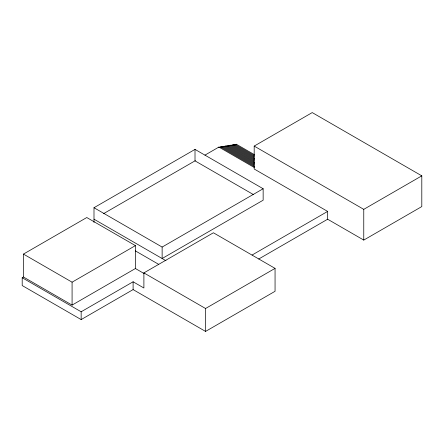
<?xml version="1.0" encoding="UTF-8"?>
<svg xmlns="http://www.w3.org/2000/svg" width="444" height="444" viewBox="0 0 444 444"><rect width="100%" height="100%" fill="white"/><g stroke="black" fill="none" stroke-linecap="round" stroke-linejoin="round"><path stroke-width="0.67" d="M93.995 222.438L93.995 207.72L195.01 149.4L263.148 188.739L263.148 200.2L162.132 258.519L162.132 247.064L263.148 188.739M23.449 277.017L23.449 254.096L86.78 217.532L135.414 245.615L135.414 268.531L72.083 305.095L23.449 277.017L22.2 277.739L22.2 285.548L81.158 319.586L133.106 289.593L205.555 331.418L275.058 291.292L275.058 268.376L213.398 232.778L143.895 272.905L143.895 288.006L133.106 281.779L81.158 311.777L22.2 277.739M103.557 213.658L195.354 160.661M204.95 155.123L218.892 147.069L254.329 167.532M254.473 166.622L220.235 146.853L218.892 147.63L218.892 147.069M254.018 165.362L221.578 146.637L220.235 147.414L220.235 146.853M254.157 164.452L222.921 146.42L221.578 147.192L221.578 146.637M254.301 163.542L224.264 146.198L222.921 146.975L222.921 146.42M254.445 162.626L225.613 145.982L224.264 146.759L224.264 146.198M253.985 161.372L226.956 145.765L225.613 146.542L225.613 145.982M254.129 160.456L228.299 145.543L226.956 146.32L226.956 145.765M254.273 159.546L229.642 145.327L228.299 146.104L228.299 145.543M254.418 158.636L230.991 145.11L229.642 145.887L229.642 145.327M253.957 157.376L232.334 144.894L230.991 145.665L230.991 145.11M254.101 156.466L233.677 144.672L232.334 145.449L232.334 144.894M254.246 155.555L235.02 144.455L233.677 145.232L233.677 144.672M254.384 154.64L236.363 144.239L235.02 145.01L235.02 144.455M327.639 219.225L327.639 211.411L254.19 169.003L254.19 146.087L312.226 112.582L421.8 175.841L421.8 206.571L363.764 240.082L327.639 219.225L258.708 259.019M23.449 254.096L72.083 282.179L135.414 245.615M252.12 255.011L327.639 211.411M254.19 146.087L363.764 209.352L421.8 175.841M143.895 272.905L205.555 308.502L275.058 268.376M253.585 194.677L195.01 160.861L195.01 149.4M93.995 207.72L162.132 247.064M93.995 219.181L165.967 260.733M135.376 250.888L158.769 264.391M135.414 268.531L144.017 273.498M363.764 209.352L363.764 240.082M236.363 144.239L236.363 144.794M205.555 308.502L205.555 331.418M133.106 281.779L133.106 289.593M81.158 311.777L81.158 319.586M72.083 282.179L72.083 305.095"/></g></svg>
